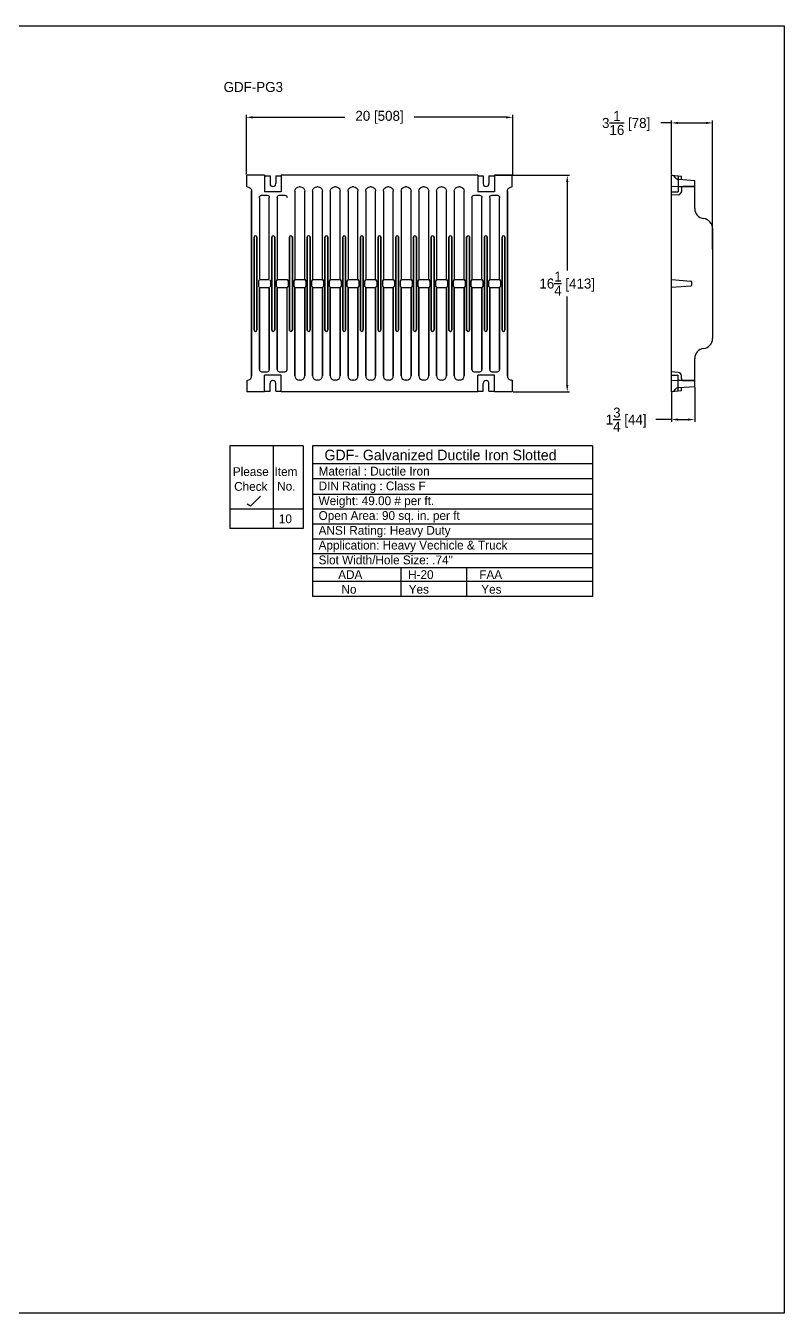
# Model space of a CAD drawing. Extents: x 168 to 616, y -89 to 7.
# Drawn here: x 559.3 to 616.2, y -89.4 to 7.2 of the extents above; entities that cross this region are included whole.
import ezdxf

# ---------------------------------------------------------------- set-up
doc = ezdxf.new("R2010")
doc.units = 0
doc.header["$LTSCALE"] = 0.5
doc.header["$MEASUREMENT"] = 0
doc.layers.get('0').update_dxf_attribs({"linetype": 'CONTINUOUS'})
doc.layers.get('DEFPOINTS').update_dxf_attribs({"linetype": 'CONTINUOUS'})
doc.layers.add('DIM', color=2, linetype='CONTINUOUS')
doc.styles.add('FT_FONT', font='ROMANS.SHX', dxfattribs={"width": 0.9})
doc.dimstyles.get("Standard").update_dxf_attribs({"dimtxt": 0.75, "dimasz": 0.18, "dimexe": 0.18, "dimexo": 0.0625, "dimgap": 0.09375, "dimtad": 0, "dimtih": 1, "dimtoh": 1, "dimdec": 4, "dimzin": 0, "dimdsep": 46, "dimlunit": 5, "dimtxsty": 'FT_FONT', "dimcen": 0.09, "dimclrt": 256, "dimadec": 0, "dimazin": 0, "dimtp": 0.03125, "dimtfac": 1, "dimtdec": 4, "dimtofl": 0, "dimtmove": 0, "dimatfit": 3, "dimfxl": 0, "dimtolj": 1, "dimtzin": 0, "dimarcsym": 0})

# ---------------------------------------------------------------- blocks, each defined once
blk = doc.blocks.new('*D52')
at = {"color": 0, "lineweight": -2}
for p, q in [((607.737, -3.921), (607.737, 0.128)), ((610.827, -9.517), (610.827, 0.128)), ((607.737, -0.052), (606.936, -0.052)), ((608.237, -0.052), (610.327, -0.052))]:
    blk.add_line(p, q, dxfattribs=at)
at = {"color": 0}
for points in [[(608.237, 0.032), (608.237, -0.135), (607.737, -0.052)], [(610.327, -0.135), (610.327, 0.032), (610.827, -0.052)]]:
    blk.add_solid(points, dxfattribs=at)
at = {"layer": 'DEFPOINTS', "color": 0}
for p in [(610.827, -0.052), (607.737, -3.984), (610.827, -9.579)]:
    blk.add_point(p, dxfattribs=at)
at = {"color": 250, "insert": (604.342, -0.052), "char_height": 0.75, "attachment_point": 5}
blk.add_mtext('\\A1;3{\\H1.000000x;\\S1/16;} [78]', dxfattribs=at)
blk = doc.blocks.new('*D53')
at = {"color": 0, "lineweight": -2}
for p, q in [((594.507, -3.984), (600.096, -3.984)), ((599.916, -4.484), (599.916, -11.14)), ((599.916, -19.734), (599.916, -13.077)), ((595.852, -20.234), (600.096, -20.234))]:
    blk.add_line(p, q, dxfattribs=at)
at = {"color": 0}
for points in [[(600, -4.484), (599.833, -4.484), (599.916, -3.984)], [(599.833, -19.734), (600, -19.734), (599.916, -20.234)]]:
    blk.add_solid(points, dxfattribs=at)
at = {"layer": 'DEFPOINTS', "color": 0}
for p in [(594.445, -3.984), (595.79, -20.234), (599.916, -20.234)]:
    blk.add_point(p, dxfattribs=at)
at = {"color": 250, "insert": (599.916, -12.109), "char_height": 0.75, "attachment_point": 5}
blk.add_mtext('\\A1;16{\\H1.000000x;\\S1/4;} [413]', dxfattribs=at)
blk = doc.blocks.new('*D60')
at = {"color": 0, "lineweight": -2}
for p, q in [((575.82, -3.921), (575.82, 0.551)), ((576.32, 0.371), (583.226, 0.371)), ((595.32, 0.371), (588.413, 0.371)), ((595.82, -3.921), (595.82, 0.551))]:
    blk.add_line(p, q, dxfattribs=at)
at = {"color": 0}
for points in [[(576.32, 0.454), (576.32, 0.287), (575.82, 0.371)], [(595.32, 0.287), (595.32, 0.454), (595.82, 0.371)]]:
    blk.add_solid(points, dxfattribs=at)
at = {"layer": 'DEFPOINTS', "color": 0}
for p in [(595.82, 0.371), (575.82, -3.984), (595.82, -3.984)]:
    blk.add_point(p, dxfattribs=at)
at = {"color": 250, "insert": (585.82, 0.371), "char_height": 0.75, "attachment_point": 5}
blk.add_mtext('\\A1;20 [508]', dxfattribs=at)
blk = doc.blocks.new('*U130')
at = {"color": 250}
for s, height, p in [('    GDF- Galvanized Ductile Iron Slotted', 0.792, (580.51, -25.379)), ('   Material : Ductile Iron', 0.65997, (580.51, -26.523)), ('   DIN Rating : Class F', 0.65997, (580.51, -27.635)), ('   Weight: 49.00 # per ft.', 0.65997, (580.51, -28.746)), ('   Open Area: 90 sq. in. per ft', 0.65997, (580.51, -29.857)), ('   ANSI Rating: Heavy Duty', 0.65997, (580.51, -30.969)), ('   Application: Heavy Vechicle & Truck', 0.65997, (580.51, -32.08)), ('   Slot Width/Hole Size: .74"', 0.65997, (580.51, -33.191)), ('         ADA              H-20              FAA', 0.65997, (580.51, -34.294)), ('          No                Yes                Yes', 0.65997, (580.51, -35.394))]:
    blk.add_text(s, height=height, dxfattribs=at).set_placement(p)
blk = doc.blocks.new('*U131')
at = {"color": 250}
for s, p in [('Please', (574.806, -26.559)), ('Check', (574.904, -27.671))]:
    blk.add_text(s, height=0.66, dxfattribs=at).set_placement(p)
blk = doc.blocks.new('*U132')
at = {"color": 250}
for s, p in [('Item', (577.937, -26.559)), ('No.', (578.134, -27.659))]:
    blk.add_text(s, height=0.66, dxfattribs=at).set_placement(p)
blk = doc.blocks.new('*U133')
at = {"color": 250}
blk.add_text('10', height=0.66, dxfattribs=at).set_placement((578.261, -30.102))
blk = doc.blocks.new('*D68')
at = {"color": 0, "lineweight": -2}
for p, q in [((607.737, -20.296), (607.737, -22.501)), ((609.487, -19.891), (609.487, -22.501)), ((607.737, -22.321), (606.561, -22.321)), ((608.237, -22.321), (608.987, -22.321))]:
    blk.add_line(p, q, dxfattribs=at)
at = {"color": 0}
for points in [[(608.237, -22.238), (608.237, -22.404), (607.737, -22.321)], [(608.987, -22.404), (608.987, -22.238), (609.487, -22.321)]]:
    blk.add_solid(points, dxfattribs=at)
at = {"layer": 'DEFPOINTS', "color": 0}
for p in [(607.737, -20.234), (609.487, -19.829), (609.487, -22.321)]:
    blk.add_point(p, dxfattribs=at)
at = {"color": 250, "insert": (604.342, -22.321), "char_height": 0.75, "attachment_point": 5}
blk.add_mtext('\\A1;1{\\H1.000000x;\\S3/4;} [44]', dxfattribs=at)

msp = doc.modelspace()

# ---------------------------------------------------------------- linework, layer by layer
at = {"color": 250}
for p, q in [((577.19466, -3.98366), (575.84966, -3.98366)), ((575.84966, -4.85866), (575.84966, -3.98366)), ((577.19466, -3.98366), (577.19466, -5.23366)), ((577.19466, -4.0274), (577.60091, -4.0274)), ((577.60091, -4.0274), (577.60091, -4.60866)), ((578.03841, -4.0274), (578.44466, -4.0274)), ((578.03841, -4.0274), (578.03841, -4.60866)), ((593.19466, -3.98366), (578.44466, -3.98366)), ((578.44466, -3.98366), (578.44466, -5.23366)), ((593.19466, -3.98366), (593.19466, -5.23366)), ((593.19466, -4.0274), (593.60091, -4.0274)), ((593.60091, -4.0274), (593.60091, -4.60866)), ((594.03841, -4.0274), (594.44466, -4.0274)), ((594.03841, -4.0274), (594.03841, -4.60866)), ((594.44466, -3.98366), (594.44466, -5.23366)), ((595.78966, -3.98366), (594.44466, -3.98366)), ((595.78966, -4.85866), (595.78966, -3.98366)), ((607.73665, -20.23366), (607.73665, -3.98366)), ((607.73665, -3.98366), (608.48665, -4.04927)), ((609.48665, -4.79366), (607.73665, -4.85866)), ((608.23665, -4.0274), (608.23665, -5.23366)), ((608.23665, -4.82741), (609.48665, -4.82741)), ((609.48665, -4.38866), (608.29916, -4.30383)), ((608.48665, -4.31723), (608.48665, -4.04927)), ((609.48665, -6.48366), (609.48665, -4.38866)), ((576.21466, -5.16824), (576.21466, -19.04907)), ((576.21466, -19.04907), (576.21466, -5.16824)), ((576.80466, -5.6435), (576.80466, -11.81366)), ((576.96414, -5.48366), (577.38519, -5.48366)), ((578.44466, -5.23366), (577.19466, -5.23366)), ((577.54466, -11.81366), (577.54466, -5.6435)), ((578.13466, -5.6435), (578.13466, -11.81366)), ((578.29414, -5.48366), (578.71519, -5.48366)), ((579.46466, -5.16824), (579.46466, -11.81366)), ((579.89483, -4.85866), (579.7745, -4.85866)), ((580.20466, -11.81366), (580.20466, -5.16824)), ((580.79466, -5.16824), (580.79466, -11.81366)), ((581.22483, -4.85866), (581.1045, -4.85866)), ((581.53466, -11.81366), (581.53466, -5.16824)), ((582.12466, -5.16824), (582.12466, -11.81366)), ((582.55483, -4.85866), (582.4345, -4.85866)), ((582.86466, -11.81366), (582.86466, -5.16824)), ((583.45466, -5.16824), (583.45466, -11.81366)), ((583.88483, -4.85866), (583.7645, -4.85866)), ((584.19466, -11.81366), (584.19466, -5.16824)), ((584.78466, -5.16824), (584.78466, -11.81366)), ((585.21483, -4.85866), (585.0945, -4.85866)), ((585.52466, -11.81366), (585.52466, -5.16824)), ((586.11466, -5.16824), (586.11466, -11.81366)), ((586.54483, -4.85866), (586.4245, -4.85866)), ((586.85466, -11.81366), (586.85466, -5.16824)), ((587.44466, -5.16824), (587.44466, -11.81366)), ((587.87483, -4.85866), (587.7545, -4.85866)), ((588.18466, -11.81366), (588.18466, -5.16824)), ((588.77466, -5.16824), (588.77466, -11.81366)), ((589.20483, -4.85866), (589.0845, -4.85866)), ((589.51466, -11.81366), (589.51466, -5.16824)), ((590.10466, -5.16824), (590.10466, -11.81366)), ((590.53483, -4.85866), (590.4145, -4.85866)), ((590.84466, -11.81366), (590.84466, -5.16824)), ((591.43466, -5.16824), (591.43466, -11.81366)), ((591.86483, -4.85866), (591.7445, -4.85866)), ((592.17466, -11.81366), (592.17466, -5.16824)), ((592.76466, -5.6435), (592.76466, -11.81366)), ((592.92414, -5.48366), (593.34519, -5.48366)), ((594.44466, -5.23366), (593.19466, -5.23366)), ((593.50466, -11.81366), (593.50466, -5.6435)), ((594.09466, -5.6435), (594.09466, -11.81366)), ((594.25414, -5.48366), (594.67519, -5.48366)), ((594.83466, -11.81366), (594.83466, -5.6435)), ((595.42466, -19.04907), (595.42466, -5.16824)), ((595.42466, -5.16824), (595.42466, -19.04907)), ((595.78966, -4.85866), (595.7345, -4.85866)), ((607.73665, -5.23366), (608.23665, -5.23366)), ((608.25844, -5.438), (607.73665, -5.48366)), ((608.48665, -4.98497), (608.48665, -5.18896)), ((576.40289, -8.59116), (576.40289, -15.59116)), ((576.40289, -15.62616), (576.40289, -8.62616)), ((576.61643, -8.59116), (576.61643, -15.59116)), ((576.61643, -15.62616), (576.61643, -8.62616)), ((577.73289, -8.59116), (577.73289, -15.59116)), ((577.73289, -15.62616), (577.73289, -8.62616)), ((577.94643, -8.59116), (577.94643, -15.59116)), ((577.94643, -15.62616), (577.94643, -8.62616)), ((579.06289, -8.59116), (579.06289, -15.59116)), ((579.06289, -15.62616), (579.06289, -8.62616)), ((579.27643, -8.59116), (579.27643, -15.59116)), ((579.27643, -15.62616), (579.27643, -8.62616)), ((580.39289, -8.59116), (580.39289, -15.59116)), ((580.39289, -15.62616), (580.39289, -8.62616)), ((580.60643, -8.59116), (580.60643, -15.59116)), ((580.60643, -15.62616), (580.60643, -8.62616)), ((581.72289, -8.59116), (581.72289, -15.59116)), ((581.72289, -15.62616), (581.72289, -8.62616)), ((581.93643, -8.59116), (581.93643, -15.59116)), ((581.93643, -15.62616), (581.93643, -8.62616)), ((583.05289, -8.59116), (583.05289, -15.59116)), ((583.05289, -15.62616), (583.05289, -8.62616)), ((583.26643, -8.59116), (583.26643, -15.59116)), ((583.26643, -15.62616), (583.26643, -8.62616)), ((584.38289, -8.59116), (584.38289, -15.59116)), ((584.38289, -15.62616), (584.38289, -8.62616)), ((584.59643, -8.59116), (584.59643, -15.59116)), ((584.59643, -15.62616), (584.59643, -8.62616)), ((585.71289, -8.59116), (585.71289, -15.59116)), ((585.71289, -15.62616), (585.71289, -8.62616)), ((585.92643, -8.59116), (585.92643, -15.59116)), ((585.92643, -15.62616), (585.92643, -8.62616)), ((587.04289, -8.59116), (587.04289, -15.59116)), ((587.04289, -15.62616), (587.04289, -8.62616)), ((587.25643, -8.59116), (587.25643, -15.59116)), ((587.25643, -15.62616), (587.25643, -8.62616)), ((588.37289, -8.59116), (588.37289, -15.59116)), ((588.37289, -15.62616), (588.37289, -8.62616)), ((588.58643, -8.59116), (588.58643, -15.59116)), ((588.58643, -15.62616), (588.58643, -8.62616)), ((589.70289, -8.59116), (589.70289, -15.59116)), ((589.70289, -15.62616), (589.70289, -8.62616)), ((589.91643, -8.59116), (589.91643, -15.59116)), ((589.91643, -15.62616), (589.91643, -8.62616)), ((591.03289, -8.59116), (591.03289, -15.59116)), ((591.03289, -15.62616), (591.03289, -8.62616)), ((591.24643, -8.59116), (591.24643, -15.59116)), ((591.24643, -15.62616), (591.24643, -8.62616)), ((592.36289, -8.59116), (592.36289, -15.59116)), ((592.36289, -15.62616), (592.36289, -8.62616)), ((592.57643, -8.59116), (592.57643, -15.59116)), ((592.57643, -15.62616), (592.57643, -8.62616)), ((593.69289, -8.59116), (593.69289, -15.59116)), ((593.69289, -15.62616), (593.69289, -8.62616)), ((593.90643, -8.59116), (593.90643, -15.59116)), ((593.90643, -15.62616), (593.90643, -8.62616)), ((595.02289, -8.59116), (595.02289, -15.59116)), ((595.02289, -15.62616), (595.02289, -8.62616)), ((595.23643, -8.59116), (595.23643, -15.59116)), ((595.23643, -15.62616), (595.23643, -8.62616)), ((610.82665, -7.98366), (610.82665, -16.23366)), ((576.72214, -11.94858), (576.72214, -12.26873)), ((576.76417, -11.86616), (576.72367, -11.91866)), ((576.72367, -12.29866), (576.76417, -12.35116)), ((576.80466, -11.81366), (577.54466, -11.81366)), ((576.80466, -18.57381), (576.80466, -12.40366)), ((576.80466, -12.40366), (576.80466, -18.57381)), ((576.80466, -12.40366), (577.54466, -12.40366)), ((577.54466, -12.40366), (577.54466, -18.57381)), ((577.54466, -18.57381), (577.54466, -12.40366)), ((577.58516, -11.86616), (577.62565, -11.91866)), ((577.62565, -12.29866), (577.58516, -12.35116)), ((577.62719, -11.94858), (577.62719, -12.26873)), ((578.05214, -11.94858), (578.05214, -12.26873)), ((578.13466, -11.81366), (578.05367, -11.91866)), ((578.05367, -12.29866), (578.13466, -12.40366)), ((578.13466, -11.81366), (578.87466, -11.81366)), ((578.13466, -18.57381), (578.13466, -12.40366)), ((578.13466, -12.40366), (578.13466, -18.57381)), ((578.13466, -12.40366), (578.87466, -12.40366)), ((578.87466, -11.81366), (578.95565, -11.91866)), ((578.95565, -12.29866), (578.87466, -12.40366)), ((578.87466, -18.57381), (578.87466, -12.40366)), ((578.95719, -11.94858), (578.95719, -12.26873)), ((579.38214, -11.94858), (579.38214, -12.26873)), ((579.46466, -11.81366), (579.38367, -11.91866)), ((579.38367, -12.29866), (579.46466, -12.40366)), ((579.46466, -11.81366), (580.20466, -11.81366)), ((579.46466, -12.40366), (580.20466, -12.40366)), ((579.46466, -19.04907), (579.46466, -12.40366)), ((579.46466, -12.40366), (579.46466, -19.04907)), ((580.20466, -11.81366), (580.28565, -11.91866)), ((580.28565, -12.29866), (580.20466, -12.40366)), ((580.20466, -12.40366), (580.20466, -19.04907)), ((580.20466, -19.04907), (580.20466, -12.40366)), ((580.28719, -11.94858), (580.28719, -12.26873)), ((580.71214, -11.94858), (580.71214, -12.26873)), ((580.79466, -11.81366), (580.71367, -11.91866)), ((580.71367, -12.29866), (580.79466, -12.40366)), ((580.79466, -11.81366), (581.53466, -11.81366)), ((580.79466, -19.04907), (580.79466, -12.40366)), ((580.79466, -12.40366), (580.79466, -19.04907)), ((580.79466, -12.40366), (581.53466, -12.40366)), ((581.53466, -11.81366), (581.61565, -11.91866)), ((581.61565, -12.29866), (581.53466, -12.40366)), ((581.53466, -12.40366), (581.53466, -19.04907)), ((581.53466, -19.04907), (581.53466, -12.40366)), ((581.61719, -11.94858), (581.61719, -12.26873)), ((582.04214, -11.94858), (582.04214, -12.26873)), ((582.12466, -11.81366), (582.04367, -11.91866)), ((582.04367, -12.29866), (582.12466, -12.40366)), ((582.12466, -11.81366), (582.86466, -11.81366)), ((582.12466, -19.04907), (582.12466, -12.40366)), ((582.12466, -12.40366), (582.12466, -19.04907)), ((582.12466, -12.40366), (582.86466, -12.40366)), ((582.86466, -11.81366), (582.94565, -11.91866)), ((582.94565, -12.29866), (582.86466, -12.40366)), ((582.86466, -12.40366), (582.86466, -19.04907)), ((582.86466, -19.04907), (582.86466, -12.40366)), ((582.94719, -11.94858), (582.94719, -12.26873)), ((583.37214, -11.94858), (583.37214, -12.26873)), ((583.45466, -11.81366), (583.37367, -11.91866)), ((583.37367, -12.29866), (583.45466, -12.40366)), ((583.45466, -11.81366), (584.19466, -11.81366)), ((583.45466, -19.04907), (583.45466, -12.40366)), ((583.45466, -12.40366), (583.45466, -19.04907)), ((583.45466, -12.40366), (584.19466, -12.40366)), ((584.19466, -11.81366), (584.27565, -11.91866)), ((584.27565, -12.29866), (584.19466, -12.40366)), ((584.19466, -12.40366), (584.19466, -19.04907)), ((584.19466, -19.04907), (584.19466, -12.40366)), ((584.27719, -11.94858), (584.27719, -12.26873)), ((584.70214, -11.94858), (584.70214, -12.26873)), ((584.78466, -11.81366), (584.70367, -11.91866)), ((584.70367, -12.29866), (584.78466, -12.40366)), ((584.78466, -11.81366), (585.52466, -11.81366)), ((584.78466, -19.04907), (584.78466, -12.40366)), ((584.78466, -12.40366), (584.78466, -19.04907)), ((584.78466, -12.40366), (585.52466, -12.40366)), ((585.52466, -11.81366), (585.60565, -11.91866)), ((585.60565, -12.29866), (585.52466, -12.40366)), ((585.52466, -12.40366), (585.52466, -19.04907)), ((585.52466, -19.04907), (585.52466, -12.40366)), ((585.60719, -11.94858), (585.60719, -12.26873)), ((586.03214, -11.94858), (586.03214, -12.26873)), ((586.11466, -11.81366), (586.03367, -11.91866)), ((586.03367, -12.29866), (586.11466, -12.40366)), ((586.11466, -11.81366), (586.85466, -11.81366)), ((586.11466, -19.04907), (586.11466, -12.40366)), ((586.11466, -12.40366), (586.11466, -19.04907)), ((586.11466, -12.40366), (586.85466, -12.40366)), ((586.85466, -11.81366), (586.93565, -11.91866)), ((586.93565, -12.29866), (586.85466, -12.40366)), ((586.85466, -12.40366), (586.85466, -19.04907)), ((586.85466, -19.04907), (586.85466, -12.40366)), ((586.93719, -11.94858), (586.93719, -12.26873)), ((587.36214, -11.94858), (587.36214, -12.26873)), ((587.44466, -11.81366), (587.36367, -11.91866)), ((587.36367, -12.29866), (587.44466, -12.40366)), ((587.44466, -11.81366), (588.18466, -11.81366)), ((587.44466, -19.04907), (587.44466, -12.40366)), ((587.44466, -12.40366), (587.44466, -19.04907)), ((587.44466, -12.40366), (588.18466, -12.40366)), ((588.18466, -11.81366), (588.26565, -11.91866)), ((588.26565, -12.29866), (588.18466, -12.40366)), ((588.18466, -12.40366), (588.18466, -19.04907)), ((588.18466, -19.04907), (588.18466, -12.40366)), ((588.26719, -11.94858), (588.26719, -12.26873)), ((588.69214, -11.94858), (588.69214, -12.26873)), ((588.77466, -11.81366), (588.69367, -11.91866)), ((588.69367, -12.29866), (588.77466, -12.40366)), ((588.77466, -11.81366), (589.51466, -11.81366)), ((588.77466, -19.04907), (588.77466, -12.40366)), ((588.77466, -12.40366), (588.77466, -19.04907)), ((588.77466, -12.40366), (589.51466, -12.40366)), ((589.51466, -11.81366), (589.59565, -11.91866)), ((589.59565, -12.29866), (589.51466, -12.40366)), ((589.51466, -12.40366), (589.51466, -19.04907)), ((589.51466, -19.04907), (589.51466, -12.40366)), ((589.59719, -11.94858), (589.59719, -12.26873)), ((590.02214, -11.94858), (590.02214, -12.26873)), ((590.10466, -11.81366), (590.02367, -11.91866)), ((590.02367, -12.29866), (590.10466, -12.40366)), ((590.10466, -11.81366), (590.84466, -11.81366)), ((590.10466, -19.04907), (590.10466, -12.40366)), ((590.10466, -12.40366), (590.10466, -19.04907)), ((590.10466, -12.40366), (590.84466, -12.40366)), ((590.84466, -11.81366), (590.92565, -11.91866)), ((590.92565, -12.29866), (590.84466, -12.40366)), ((590.84466, -12.40366), (590.84466, -19.04907)), ((590.84466, -19.04907), (590.84466, -12.40366)), ((590.92719, -11.94858), (590.92719, -12.26873)), ((591.35214, -11.94858), (591.35214, -12.26873)), ((591.43466, -11.81366), (591.35367, -11.91866)), ((591.35367, -12.29866), (591.43466, -12.40366)), ((591.43466, -11.81366), (592.17466, -11.81366)), ((591.43466, -19.04907), (591.43466, -12.40366)), ((591.43466, -12.40366), (591.43466, -19.04907)), ((591.43466, -12.40366), (592.17466, -12.40366)), ((592.17466, -11.81366), (592.25565, -11.91866)), ((592.25565, -12.29866), (592.17466, -12.40366)), ((592.17466, -12.40366), (592.17466, -19.04907)), ((592.17466, -19.04907), (592.17466, -12.40366)), ((592.25719, -11.94858), (592.25719, -12.26873)), ((592.68214, -11.94858), (592.68214, -12.26873)), ((592.76466, -11.81366), (592.68367, -11.91866)), ((592.68367, -12.29866), (592.76466, -12.40366)), ((592.76466, -11.81366), (593.50466, -11.81366)), ((592.76466, -18.57381), (592.76466, -12.40366)), ((592.76466, -12.40366), (592.76466, -18.57381)), ((592.76466, -12.40366), (593.50466, -12.40366)), ((593.50466, -11.81366), (593.58565, -11.91866)), ((593.58565, -12.29866), (593.50466, -12.40366)), ((593.50466, -12.40366), (593.50466, -18.57381)), ((593.50466, -18.57381), (593.50466, -12.40366)), ((593.58719, -11.94858), (593.58719, -12.26873)), ((594.01214, -11.94858), (594.01214, -12.26873)), ((594.09466, -11.81366), (594.01367, -11.91866)), ((594.01367, -12.29866), (594.09466, -12.40366)), ((594.09466, -11.81366), (594.83466, -11.81366)), ((594.09466, -12.40366), (594.83466, -12.40366)), ((594.09466, -18.57381), (594.09466, -12.40366)), ((594.09466, -12.40366), (594.09466, -18.57381)), ((594.83466, -11.81366), (594.91565, -11.91866)), ((594.91565, -12.29866), (594.83466, -12.40366)), ((594.83466, -12.40366), (594.83466, -18.57381)), ((594.83466, -18.57381), (594.83466, -12.40366)), ((594.91719, -11.94858), (594.91719, -12.26873)), ((607.73665, -11.81366), (609.20878, -11.91866)), ((609.20878, -12.29866), (607.73665, -12.40366)), ((609.23665, -11.94858), (609.23665, -12.26873)), ((609.48665, -19.82866), (609.48665, -17.73366)), ((576.96414, -18.73366), (577.38519, -18.73366)), ((578.44466, -18.98366), (577.19466, -18.98366)), ((577.19466, -20.23366), (577.19466, -18.98366)), ((578.29414, -18.73366), (578.71519, -18.73366)), ((578.44466, -20.23366), (578.44466, -18.98366)), ((592.92414, -18.73366), (593.34519, -18.73366)), ((594.44466, -18.98366), (593.19466, -18.98366)), ((593.19466, -20.23366), (593.19466, -18.98366)), ((594.25414, -18.73366), (594.67519, -18.73366)), ((594.44466, -20.23366), (594.44466, -18.98366)), ((608.25844, -18.77931), (607.73665, -18.73366)), ((607.73665, -18.98366), (608.23665, -18.98366)), ((608.23665, -20.18991), (608.23665, -18.98366)), ((608.48665, -19.23234), (608.48665, -19.02835)), ((575.84966, -19.35866), (575.84966, -20.23366)), ((577.19466, -20.23366), (575.84966, -20.23366)), ((577.19466, -20.18991), (577.60091, -20.18991)), ((577.60091, -20.18991), (577.60091, -19.60866)), ((578.03841, -20.18991), (578.03841, -19.60866)), ((578.03841, -20.18991), (578.44466, -20.18991)), ((593.19466, -20.23366), (578.44466, -20.23366)), ((579.89483, -19.35866), (579.7745, -19.35866)), ((581.22483, -19.35866), (581.1045, -19.35866)), ((582.55483, -19.35866), (582.4345, -19.35866)), ((583.88483, -19.35866), (583.7645, -19.35866)), ((585.21483, -19.35866), (585.0945, -19.35866)), ((586.54483, -19.35866), (586.4245, -19.35866)), ((587.87483, -19.35866), (587.7545, -19.35866)), ((589.20483, -19.35866), (589.0845, -19.35866)), ((590.53483, -19.35866), (590.4145, -19.35866)), ((591.86483, -19.35866), (591.7445, -19.35866)), ((593.19466, -20.18991), (593.60091, -20.18991)), ((593.60091, -20.18991), (593.60091, -19.60866)), ((594.03841, -20.18991), (594.03841, -19.60866)), ((594.03841, -20.18991), (594.44466, -20.18991)), ((595.78966, -20.23366), (594.44466, -20.23366)), ((595.78966, -19.35866), (595.7345, -19.35866)), ((595.78966, -19.35866), (595.78966, -20.23366)), ((607.73665, -19.35866), (609.48665, -19.42366)), ((608.48665, -20.16804), (607.73665, -20.23366)), ((609.48665, -19.38991), (608.23665, -19.38991)), ((608.29916, -19.91348), (609.48665, -19.82866)), ((608.48665, -20.16804), (608.48665, -19.90008)), ((574.57046, -24.2943), (574.57046, -30.50559)), ((580.07519, -24.2943), (574.57046, -24.2943)), ((577.82638, -24.2943), (577.82638, -30.50559)), ((580.07519, -24.2943), (580.07519, -30.50559)), ((601.80323, -24.2943), (580.78968, -24.2943)), ((580.78968, -24.2943), (580.78968, -35.6055)), ((601.80323, -24.2943), (601.80323, -35.6055)), ((601.80323, -25.64802), (580.78968, -25.64802)), ((601.80323, -26.76268), (580.78968, -26.76268)), ((601.80323, -27.9449), (580.78968, -27.9449)), ((576.13989, -28.82101), (575.87313, -28.667)), ((576.13989, -28.82101), (576.88501, -28.07589)), ((580.07519, -29.05766), (574.57046, -29.05766)), ((601.80323, -29.05766), (580.78968, -29.05766)), ((580.07519, -30.50559), (574.57046, -30.50559)), ((601.80323, -30.18721), (580.78968, -30.18721)), ((601.80323, -31.29834), (580.78968, -31.29834)), ((601.80323, -32.39074), (580.78968, -32.39074)), ((601.80323, -33.46037), (580.78968, -33.46037)), ((587.41072, -33.46037), (587.41072, -35.6055)), ((592.3502, -33.46037), (592.3502, -35.6055)), ((601.80323, -34.49066), (580.78968, -34.49066)), ((601.80323, -35.6055), (580.78968, -35.6055))]:
    msp.add_line(p, q, dxfattribs=at)
for points in [[(575.90483, -4.85866), (576.00032, -4.8737), (576.08751, -4.91813), (576.15518, -4.98576), (576.19962, -5.07289), (576.21466, -5.16824)], [(576.80466, -5.6435), (576.81679, -5.58226), (576.85136, -5.53039), (576.90313, -5.49577), (576.96414, -5.48366)], [(577.38519, -5.48366), (577.44619, -5.49577), (577.49796, -5.53039), (577.53253, -5.58226), (577.54466, -5.6435)], [(578.13466, -5.6435), (578.14679, -5.58226), (578.18136, -5.53039), (578.23313, -5.49577), (578.29414, -5.48366)], [(578.71519, -5.48366), (578.77619, -5.49577), (578.82796, -5.53039), (578.86253, -5.58226), (578.87466, -5.6435)], [(579.46466, -5.16824), (579.4797, -5.07289), (579.52414, -4.98576), (579.59182, -4.91813), (579.67901, -4.8737), (579.7745, -4.85866)], [(579.89483, -4.85866), (579.99032, -4.8737), (580.07751, -4.91813), (580.14518, -4.98576), (580.18962, -5.07289), (580.20466, -5.16824)], [(580.79466, -5.16824), (580.8097, -5.07289), (580.85414, -4.98576), (580.92182, -4.91813), (581.00901, -4.8737), (581.1045, -4.85866)], [(581.22483, -4.85866), (581.32032, -4.8737), (581.40751, -4.91813), (581.47518, -4.98576), (581.51962, -5.07289), (581.53466, -5.16824)], [(582.12466, -5.16824), (582.1397, -5.07289), (582.18414, -4.98576), (582.25182, -4.91813), (582.33901, -4.8737), (582.4345, -4.85866)], [(582.55483, -4.85866), (582.65032, -4.8737), (582.73751, -4.91813), (582.80518, -4.98576), (582.84962, -5.07289), (582.86466, -5.16824)], [(583.45466, -5.16824), (583.4697, -5.07289), (583.51414, -4.98576), (583.58182, -4.91813), (583.66901, -4.8737), (583.7645, -4.85866)], [(583.88483, -4.85866), (583.98032, -4.8737), (584.06751, -4.91813), (584.13518, -4.98576), (584.17962, -5.07289), (584.19466, -5.16824)], [(584.78466, -5.16824), (584.7997, -5.07289), (584.84414, -4.98576), (584.91182, -4.91813), (584.99901, -4.8737), (585.0945, -4.85866)], [(585.21483, -4.85866), (585.31032, -4.8737), (585.39751, -4.91813), (585.46518, -4.98576), (585.50962, -5.07289), (585.52466, -5.16824)], [(586.11466, -5.16824), (586.1297, -5.07289), (586.17414, -4.98576), (586.24182, -4.91813), (586.32901, -4.8737), (586.4245, -4.85866)], [(586.54483, -4.85866), (586.64032, -4.8737), (586.72751, -4.91813), (586.79518, -4.98576), (586.83962, -5.07289), (586.85466, -5.16824)], [(587.44466, -5.16824), (587.4597, -5.07289), (587.50414, -4.98576), (587.57182, -4.91813), (587.65901, -4.8737), (587.7545, -4.85866)], [(587.87483, -4.85866), (587.97032, -4.8737), (588.05751, -4.91813), (588.12518, -4.98576), (588.16962, -5.07289), (588.18466, -5.16824)], [(588.77466, -5.16824), (588.7897, -5.07289), (588.83414, -4.98576), (588.90182, -4.91813), (588.98901, -4.8737), (589.0845, -4.85866)], [(589.20483, -4.85866), (589.30032, -4.8737), (589.38751, -4.91813), (589.45518, -4.98576), (589.49962, -5.07289), (589.51466, -5.16824)], [(590.10466, -5.16824), (590.1197, -5.07289), (590.16414, -4.98576), (590.23182, -4.91813), (590.31901, -4.8737), (590.4145, -4.85866)], [(590.53483, -4.85866), (590.63032, -4.8737), (590.71751, -4.91813), (590.78518, -4.98576), (590.82962, -5.07289), (590.84466, -5.16824)], [(591.43466, -5.16824), (591.4497, -5.07289), (591.49414, -4.98576), (591.56182, -4.91813), (591.64901, -4.8737), (591.7445, -4.85866)], [(591.86483, -4.85866), (591.96032, -4.8737), (592.04751, -4.91813), (592.11518, -4.98576), (592.15962, -5.07289), (592.17466, -5.16824)], [(592.76466, -5.6435), (592.77679, -5.58226), (592.81136, -5.53039), (592.86313, -5.49577), (592.92414, -5.48366)], [(593.34519, -5.48366), (593.40619, -5.49577), (593.45796, -5.53039), (593.49253, -5.58226), (593.50466, -5.6435)], [(594.09466, -5.6435), (594.10679, -5.58226), (594.14136, -5.53039), (594.19313, -5.49577), (594.25414, -5.48366)], [(594.67519, -5.48366), (594.73619, -5.49577), (594.78796, -5.53039), (594.82253, -5.58226), (594.83466, -5.6435)], [(595.42466, -5.16824), (595.4397, -5.07289), (595.48414, -4.98576), (595.55182, -4.91813), (595.63901, -4.8737), (595.7345, -4.85866)], [(576.72367, -11.91866), (576.7229, -11.92334), (576.72234, -11.93421), (576.72214, -11.94858)], [(576.72214, -12.26873), (576.72234, -12.2831), (576.7229, -12.29397), (576.72367, -12.29866)], [(577.62565, -11.91866), (577.62643, -11.92334), (577.62699, -11.93421), (577.62719, -11.94858)], [(577.62719, -12.26873), (577.62699, -12.2831), (577.62643, -12.29397), (577.62565, -12.29866)], [(578.05367, -11.91866), (578.0529, -11.92334), (578.05234, -11.93421), (578.05214, -11.94858)], [(578.05214, -12.26873), (578.05234, -12.2831), (578.0529, -12.29397), (578.05367, -12.29866)], [(578.95565, -11.91866), (578.95643, -11.92334), (578.95699, -11.93421), (578.95719, -11.94858)], [(578.95719, -12.26873), (578.95699, -12.2831), (578.95643, -12.29397), (578.95565, -12.29866)], [(579.38367, -11.91866), (579.3829, -11.92334), (579.38234, -11.93421), (579.38214, -11.94858)], [(579.38214, -12.26873), (579.38234, -12.2831), (579.3829, -12.29397), (579.38367, -12.29866)], [(580.28565, -11.91866), (580.28643, -11.92334), (580.28699, -11.93421), (580.28719, -11.94858)], [(580.28719, -12.26873), (580.28699, -12.2831), (580.28643, -12.29397), (580.28565, -12.29866)], [(580.71367, -11.91866), (580.7129, -11.92334), (580.71234, -11.93421), (580.71214, -11.94858)], [(580.71214, -12.26873), (580.71234, -12.2831), (580.7129, -12.29397), (580.71367, -12.29866)], [(581.61565, -11.91866), (581.61643, -11.92334), (581.61699, -11.93421), (581.61719, -11.94858)], [(581.61719, -12.26873), (581.61699, -12.2831), (581.61643, -12.29397), (581.61565, -12.29866)], [(582.04367, -11.91866), (582.0429, -11.92334), (582.04234, -11.93421), (582.04214, -11.94858)], [(582.04214, -12.26873), (582.04234, -12.2831), (582.0429, -12.29397), (582.04367, -12.29866)], [(582.94565, -11.91866), (582.94643, -11.92334), (582.94699, -11.93421), (582.94719, -11.94858)], [(582.94719, -12.26873), (582.94699, -12.2831), (582.94643, -12.29397), (582.94565, -12.29866)], [(583.37367, -11.91866), (583.3729, -11.92334), (583.37234, -11.93421), (583.37214, -11.94858)], [(583.37214, -12.26873), (583.37234, -12.2831), (583.3729, -12.29397), (583.37367, -12.29866)], [(584.27565, -11.91866), (584.27643, -11.92334), (584.27699, -11.93421), (584.27719, -11.94858)], [(584.27719, -12.26873), (584.27699, -12.2831), (584.27643, -12.29397), (584.27565, -12.29866)], [(584.70367, -11.91866), (584.7029, -11.92334), (584.70234, -11.93421), (584.70214, -11.94858)], [(584.70214, -12.26873), (584.70234, -12.2831), (584.7029, -12.29397), (584.70367, -12.29866)], [(585.60565, -11.91866), (585.60643, -11.92334), (585.60699, -11.93421), (585.60719, -11.94858)], [(585.60719, -12.26873), (585.60699, -12.2831), (585.60643, -12.29397), (585.60565, -12.29866)], [(586.03367, -11.91866), (586.0329, -11.92334), (586.03234, -11.93421), (586.03214, -11.94858)], [(586.03214, -12.26873), (586.03234, -12.2831), (586.0329, -12.29397), (586.03367, -12.29866)], [(586.93565, -11.91866), (586.93643, -11.92334), (586.93699, -11.93421), (586.93719, -11.94858)], [(586.93719, -12.26873), (586.93699, -12.2831), (586.93643, -12.29397), (586.93565, -12.29866)], [(587.36367, -11.91866), (587.3629, -11.92334), (587.36234, -11.93421), (587.36214, -11.94858)], [(587.36214, -12.26873), (587.36234, -12.2831), (587.3629, -12.29397), (587.36367, -12.29866)], [(588.26565, -11.91866), (588.26643, -11.92334), (588.26699, -11.93421), (588.26719, -11.94858)], [(588.26719, -12.26873), (588.26699, -12.2831), (588.26643, -12.29397), (588.26565, -12.29866)], [(588.69367, -11.91866), (588.6929, -11.92334), (588.69234, -11.93421), (588.69214, -11.94858)], [(588.69214, -12.26873), (588.69234, -12.2831), (588.6929, -12.29397), (588.69367, -12.29866)], [(589.59565, -11.91866), (589.59643, -11.92334), (589.59699, -11.93421), (589.59719, -11.94858)], [(589.59719, -12.26873), (589.59699, -12.2831), (589.59643, -12.29397), (589.59565, -12.29866)], [(590.02367, -11.91866), (590.0229, -11.92334), (590.02234, -11.93421), (590.02214, -11.94858)], [(590.02214, -12.26873), (590.02234, -12.2831), (590.0229, -12.29397), (590.02367, -12.29866)], [(590.92565, -11.91866), (590.92643, -11.92334), (590.92699, -11.93421), (590.92719, -11.94858)], [(590.92719, -12.26873), (590.92699, -12.2831), (590.92643, -12.29397), (590.92565, -12.29866)], [(591.35367, -11.91866), (591.3529, -11.92334), (591.35234, -11.93421), (591.35214, -11.94858)], [(591.35214, -12.26873), (591.35234, -12.2831), (591.3529, -12.29397), (591.35367, -12.29866)], [(592.25565, -11.91866), (592.25643, -11.92334), (592.25699, -11.93421), (592.25719, -11.94858)], [(592.25719, -12.26873), (592.25699, -12.2831), (592.25643, -12.29397), (592.25565, -12.29866)], [(592.68367, -11.91866), (592.6829, -11.92334), (592.68234, -11.93421), (592.68214, -11.94858)], [(592.68214, -12.26873), (592.68234, -12.2831), (592.6829, -12.29397), (592.68367, -12.29866)], [(593.58565, -11.91866), (593.58643, -11.92334), (593.58699, -11.93421), (593.58719, -11.94858)], [(593.58719, -12.26873), (593.58699, -12.2831), (593.58643, -12.29397), (593.58565, -12.29866)], [(594.01367, -11.91866), (594.0129, -11.92334), (594.01234, -11.93421), (594.01214, -11.94858)], [(594.01214, -12.26873), (594.01234, -12.2831), (594.0129, -12.29397), (594.01367, -12.29866)], [(594.91565, -11.91866), (594.91643, -11.92334), (594.91699, -11.93421), (594.91719, -11.94858)], [(594.91719, -12.26873), (594.91699, -12.2831), (594.91643, -12.29397), (594.91565, -12.29866)], [(575.90483, -19.35866), (576.00032, -19.34361), (576.08751, -19.29918), (576.15518, -19.23155), (576.19962, -19.14442), (576.21466, -19.04907)], [(576.80466, -18.57381), (576.81679, -18.63505), (576.85136, -18.68692), (576.90313, -18.72154), (576.96414, -18.73366)], [(577.38519, -18.73366), (577.44619, -18.72154), (577.49796, -18.68692), (577.53253, -18.63505), (577.54466, -18.57381)], [(578.13466, -18.57381), (578.14679, -18.63505), (578.18136, -18.68692), (578.23313, -18.72154), (578.29414, -18.73366)], [(578.71519, -18.73366), (578.77619, -18.72154), (578.82796, -18.68692), (578.86253, -18.63505), (578.87466, -18.57381)], [(579.46466, -19.04907), (579.4797, -19.14442), (579.52414, -19.23155), (579.59182, -19.29918), (579.67901, -19.34361), (579.7745, -19.35866)], [(579.89483, -19.35866), (579.99032, -19.34361), (580.07751, -19.29918), (580.14518, -19.23155), (580.18962, -19.14442), (580.20466, -19.04907)], [(580.79466, -19.04907), (580.8097, -19.14442), (580.85414, -19.23155), (580.92182, -19.29918), (581.00901, -19.34361), (581.1045, -19.35866)], [(581.22483, -19.35866), (581.32032, -19.34361), (581.40751, -19.29918), (581.47518, -19.23155), (581.51962, -19.14442), (581.53466, -19.04907)], [(582.12466, -19.04907), (582.1397, -19.14442), (582.18414, -19.23155), (582.25182, -19.29918), (582.33901, -19.34361), (582.4345, -19.35866)], [(582.55483, -19.35866), (582.65032, -19.34361), (582.73751, -19.29918), (582.80518, -19.23155), (582.84962, -19.14442), (582.86466, -19.04907)], [(583.45466, -19.04907), (583.4697, -19.14442), (583.51414, -19.23155), (583.58182, -19.29918), (583.66901, -19.34361), (583.7645, -19.35866)], [(583.88483, -19.35866), (583.98032, -19.34361), (584.06751, -19.29918), (584.13518, -19.23155), (584.17962, -19.14442), (584.19466, -19.04907)], [(584.78466, -19.04907), (584.7997, -19.14442), (584.84414, -19.23155), (584.91182, -19.29918), (584.99901, -19.34361), (585.0945, -19.35866)], [(585.21483, -19.35866), (585.31032, -19.34361), (585.39751, -19.29918), (585.46518, -19.23155), (585.50962, -19.14442), (585.52466, -19.04907)], [(586.11466, -19.04907), (586.1297, -19.14442), (586.17414, -19.23155), (586.24182, -19.29918), (586.32901, -19.34361), (586.4245, -19.35866)], [(586.54483, -19.35866), (586.64032, -19.34361), (586.72751, -19.29918), (586.79518, -19.23155), (586.83962, -19.14442), (586.85466, -19.04907)], [(587.44466, -19.04907), (587.4597, -19.14442), (587.50414, -19.23155), (587.57182, -19.29918), (587.65901, -19.34361), (587.7545, -19.35866)], [(587.87483, -19.35866), (587.97032, -19.34361), (588.05751, -19.29918), (588.12518, -19.23155), (588.16962, -19.14442), (588.18466, -19.04907)], [(588.77466, -19.04907), (588.7897, -19.14442), (588.83414, -19.23155), (588.90182, -19.29918), (588.98901, -19.34361), (589.0845, -19.35866)], [(589.20483, -19.35866), (589.30032, -19.34361), (589.38751, -19.29918), (589.45518, -19.23155), (589.49962, -19.14442), (589.51466, -19.04907)], [(590.10466, -19.04907), (590.1197, -19.14442), (590.16414, -19.23155), (590.23182, -19.29918), (590.31901, -19.34361), (590.4145, -19.35866)], [(590.53483, -19.35866), (590.63032, -19.34361), (590.71751, -19.29918), (590.78518, -19.23155), (590.82962, -19.14442), (590.84466, -19.04907)], [(591.43466, -19.04907), (591.4497, -19.14442), (591.49414, -19.23155), (591.56182, -19.29918), (591.64901, -19.34361), (591.7445, -19.35866)], [(591.86483, -19.35866), (591.96032, -19.34361), (592.04751, -19.29918), (592.11518, -19.23155), (592.15962, -19.14442), (592.17466, -19.04907)], [(592.76466, -18.57381), (592.77679, -18.63505), (592.81136, -18.68692), (592.86313, -18.72154), (592.92414, -18.73366)], [(593.34519, -18.73366), (593.40619, -18.72154), (593.45796, -18.68692), (593.49253, -18.63505), (593.50466, -18.57381)], [(594.09466, -18.57381), (594.10679, -18.63505), (594.14136, -18.68692), (594.19313, -18.72154), (594.25414, -18.73366)], [(594.67519, -18.73366), (594.73619, -18.72154), (594.78796, -18.68692), (594.82253, -18.63505), (594.83466, -18.57381)], [(595.42466, -19.04907), (595.4397, -19.14442), (595.48414, -19.23155), (595.55182, -19.29918), (595.63901, -19.34361), (595.7345, -19.35866)]]:
    msp.add_lwpolyline(points, dxfattribs=at)
for centre, radius, start, end in [((577.81966, -4.60866), 0.21875, 180, 0), ((593.81966, -4.60866), 0.21875, 180, 0), ((607.70993, -4.3577), 0.375, 34.788794, 85.9143832), ((608.32588, -3.92979), 0.375, 214.788794, 265.9143832), ((608.64665, -4.98497), 0.16, 92.1271511, 180), ((608.23665, -5.18896), 0.25, 275, 0), ((610.24142, -6.48366), 0.75478, 180, 263.5509548), ((610.07187, -7.98366), 0.75478, 0, 83.5509548), ((576.50966, -8.62616), 0.10677, 0, 180), ((577.83966, -8.62616), 0.10677, 0, 180), ((579.16966, -8.62616), 0.10677, 0, 180), ((580.49966, -8.62616), 0.10677, 0, 180), ((581.82966, -8.62616), 0.10677, 0, 180), ((583.15966, -8.62616), 0.10677, 0, 180), ((584.48966, -8.62616), 0.10677, 0, 180), ((585.81966, -8.62616), 0.10677, 0, 180), ((587.14966, -8.62616), 0.10677, 0, 180), ((588.47966, -8.62616), 0.10677, 0, 180), ((589.80966, -8.62616), 0.10677, 0, 180), ((591.13966, -8.62616), 0.10677, 0, 180), ((592.46966, -8.62616), 0.10677, 0, 180), ((593.79966, -8.62616), 0.10677, 0, 180), ((595.12966, -8.62616), 0.10677, 0, 180), ((609.20665, -11.94858), 0.03, 0, 85.9202866), ((609.20665, -12.26873), 0.03, 274.0797134, 0), ((576.50966, -15.59116), 0.10677, 180, 0), ((577.83966, -15.59116), 0.10677, 180, 0), ((579.16966, -15.59116), 0.10677, 180, 0), ((580.49966, -15.59116), 0.10677, 180, 0), ((581.82966, -15.59116), 0.10677, 180, 0), ((583.15966, -15.59116), 0.10677, 180, 0), ((584.48966, -15.59116), 0.10677, 180, 0), ((585.81966, -15.59116), 0.10677, 180, 0), ((587.14966, -15.59116), 0.10677, 180, 0), ((588.47966, -15.59116), 0.10677, 180, 0), ((589.80966, -15.59116), 0.10677, 180, 0), ((591.13966, -15.59116), 0.10677, 180, 0), ((592.46966, -15.59116), 0.10677, 180, 0), ((593.79966, -15.59116), 0.10677, 180, 0), ((595.12966, -15.59116), 0.10677, 180, 0), ((610.07187, -16.23366), 0.75478, 276.4490452, 0), ((610.24142, -17.73366), 0.75478, 96.4490452, 180), ((608.23665, -19.02835), 0.25, 0, 85), ((608.64665, -19.23234), 0.16, 180, 267.8728489), ((577.81966, -19.60866), 0.21875, 360, 180), ((593.81966, -19.60866), 0.21875, 360, 180), ((607.70993, -19.85961), 0.375, 274.0856168, 325.211206), ((608.32588, -20.28752), 0.375, 94.0856168, 145.211206)]:
    msp.add_arc(centre, radius, start, end, dxfattribs=at)
at = {"layer": 'DIM'}
msp.add_lwpolyline([(496.00681, 7.24561), (616.21407, 7.24561), (616.21407, -89.41947), (496.00681, -89.41947)], close=True, dxfattribs=at)

# ---------------------------------------------------------------- block references
for name in ['*U130', '*U131', '*U132', '*U133']:
    msp.add_blockref(name, (0, 0))

# ---------------------------------------------------------------- texts
at = {"color": 250}
msp.add_text('GDF-PG3', height=0.75, dxfattribs=at).set_placement((574.11362, 2.27326))

# ---------------------------------------------------------------- dimensions: what is measured, and where the dimension line sits
dim = msp.add_linear_dim(base=(595.81966, 0.3705), p1=(575.81966, -3.98366), p2=(595.81966, -3.98366), dimstyle='Standard', override={"dimasz": 0.5, "dimtxsty": 'Standard', "dimclrt": 250, "dimtdec": 5}, dxfattribs=at)
dim.commit()
dim.dimension.update_dxf_attribs({"geometry": '*D60', "text_midpoint": (585.81966, 0.3705)})
for base, p1, p2, picture, middle in [((610.82665, -0.05154), (607.73665, -3.98366), (610.82665, -9.57922), '*D52', (604.34179, -0.05154)), ((609.48665, -22.32096), (607.73665, -20.23366), (609.48665, -19.82866), '*D68', (604.34179, -22.32096))]:
    dim = msp.add_linear_dim(base=base, p1=p1, p2=p2, dimstyle='Standard', override={"dimasz": 0.5, "dimtxsty": 'Standard', "dimclrt": 250, "dimtdec": 5}, dxfattribs=at)
    dim.commit()
    dim.dimension.update_dxf_attribs({"geometry": picture, "text_midpoint": middle, "dimtype": 160})
dim = msp.add_linear_dim(base=(599.91637, -20.23366), p1=(594.44466, -3.98366), p2=(595.78966, -20.23366), angle=90, dimstyle='Standard', override={"dimasz": 0.5, "dimtxsty": 'Standard', "dimclrt": 250, "dimtdec": 5}, dxfattribs=at)
dim.commit()
dim.dimension.update_dxf_attribs({"geometry": '*D53', "text_midpoint": (599.91637, -12.10866)})

doc.saveas('drawing.dxf')
